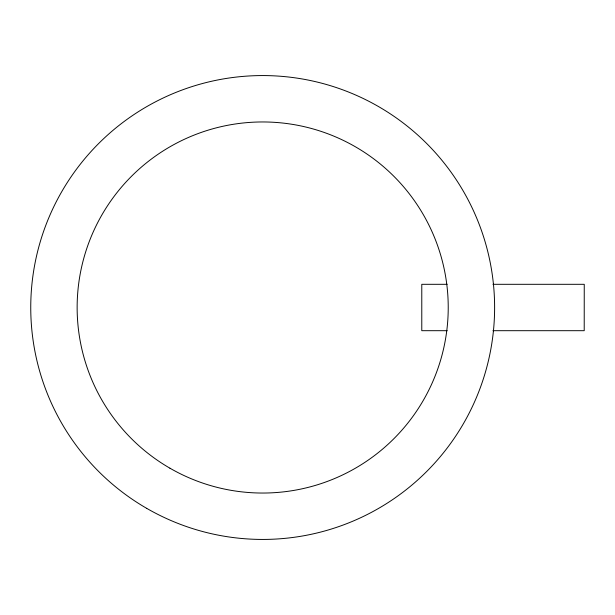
<?xml version="1.0" encoding="UTF-8"?>
<svg xmlns="http://www.w3.org/2000/svg" width="615" height="615" viewBox="0 0 615 615"><rect width="100%" height="100%" fill="white"/><g stroke="black" fill="none" stroke-linecap="round" stroke-linejoin="round"><path stroke-width="0.92" d="M447.182 284.307L421.782 284.307L421.782 330.693L447.182 330.693M492.946 284.307L584.25 284.307L584.212 330.693L492.946 330.693M146.716 508.359A231.932 231.932 0 0 0 494.614 307.5A231.932 231.932 0 0 0 146.716 106.641A231.932 231.932 0 0 0 146.716 508.359M169.909 468.184A185.546 185.546 0 0 0 448.227 307.5A185.546 185.546 0 0 0 169.909 146.816A185.546 185.546 0 0 0 169.909 468.184"/></g></svg>
